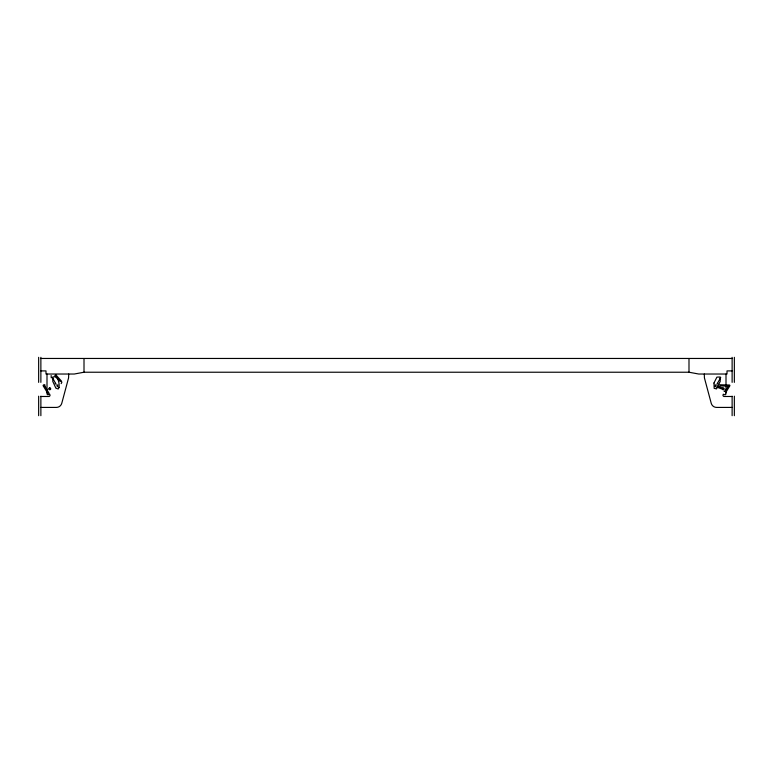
<?xml version="1.0" encoding="UTF-8"?>
<svg xmlns="http://www.w3.org/2000/svg" width="773" height="773" viewBox="0 0 773 773"><rect width="100%" height="100%" fill="white"/><g stroke="black" fill="none" stroke-linecap="round" stroke-linejoin="round"><path stroke-width="1.16" d="M51.144 375.552L51.269 377.871M61.164 383.621L61.84 382.384L61.396 381.002L55.579 374.538M728.639 385.572L725.731 390.346M725.538 392.916L729.934 385.669L729.635 385.022L719.75 384.761M720.726 377.369L716.89 384.394M55.617 383.35L55.163 383.669M57.83 384.809L56.835 385.611M58.091 386.075L57.096 386.829M56.129 384.394L52.303 377.369M732.128 370.905L727.007 370.905L727.007 374.026L698.734 374.026L688.994 372.228L84.006 372.228L74.266 374.026L45.994 374.026L45.994 370.905L40.872 370.905M722.929 389.418L723.644 389.35L723.19 388.278M45.018 384.935L43.385 385.022L43.085 385.669L48.09 393.901M45.085 386.085L43.617 386.162L44.1 385.099L49.095 393.302M40.872 358.459L732.128 358.459M40.872 396.481L49.221 396.481L50.061 395.65L49.743 394.23L47.829 394.839L46.998 394.008L46.998 374.026M732.128 396.481L723.779 396.481L722.939 395.65L723.257 394.23L725.171 394.839L726.002 394.008L726.002 374.026M40.872 407.419L56.4 407.419A5.566 5.566 0 0 0 61.772 403.293L68.575 377.91L68.7 374.026M732.128 407.419L716.6 407.419A5.566 5.566 0 0 1 711.228 403.293L704.425 377.91L704.3 374.026M719.605 385.911L729.403 386.162M725.093 391.409L724.03 391.138L725.113 391.409M717.363 386.094L722.04 387.833M716.929 387.167L721.615 388.906M715.933 386.829L714.928 386.075M717.402 383.35L717.866 383.669M716.185 385.611L715.199 384.809M54.835 375.417L60.381 381.582M734.35 357.329L734.35 382.364M734.35 396.201L734.35 415.681M732.128 357.329L732.128 382.364M732.128 396.201L732.128 415.681M688.994 358.788L688.994 372.228M84.006 358.788L84.006 372.228M40.872 357.329L40.872 382.364M40.872 396.201L40.872 415.681M38.65 357.329L38.65 382.364M38.65 396.201L38.65 415.681M722.359 388.326L722.349 389.321L723.219 389.824L724.079 389.331L724.088 388.336L723.219 387.833L722.359 388.326M713.972 383.012L714.165 388.365L716.542 388.887L720.233 381.34L720.127 377.002L716.909 377.118L713.972 383.012M59.077 387.505L58.188 388.983L55.888 388.201L52.767 381.34L52.873 377.002C58.236 374.963 59.579 383.814 59.077 387.505M50.38 388.751L49.385 389.35L49.221 388.655L50.38 388.751M49.781 387.833L48.912 388.336L48.921 389.331L49.781 389.824L50.651 389.321L50.641 388.326L49.781 387.833"/></g></svg>
